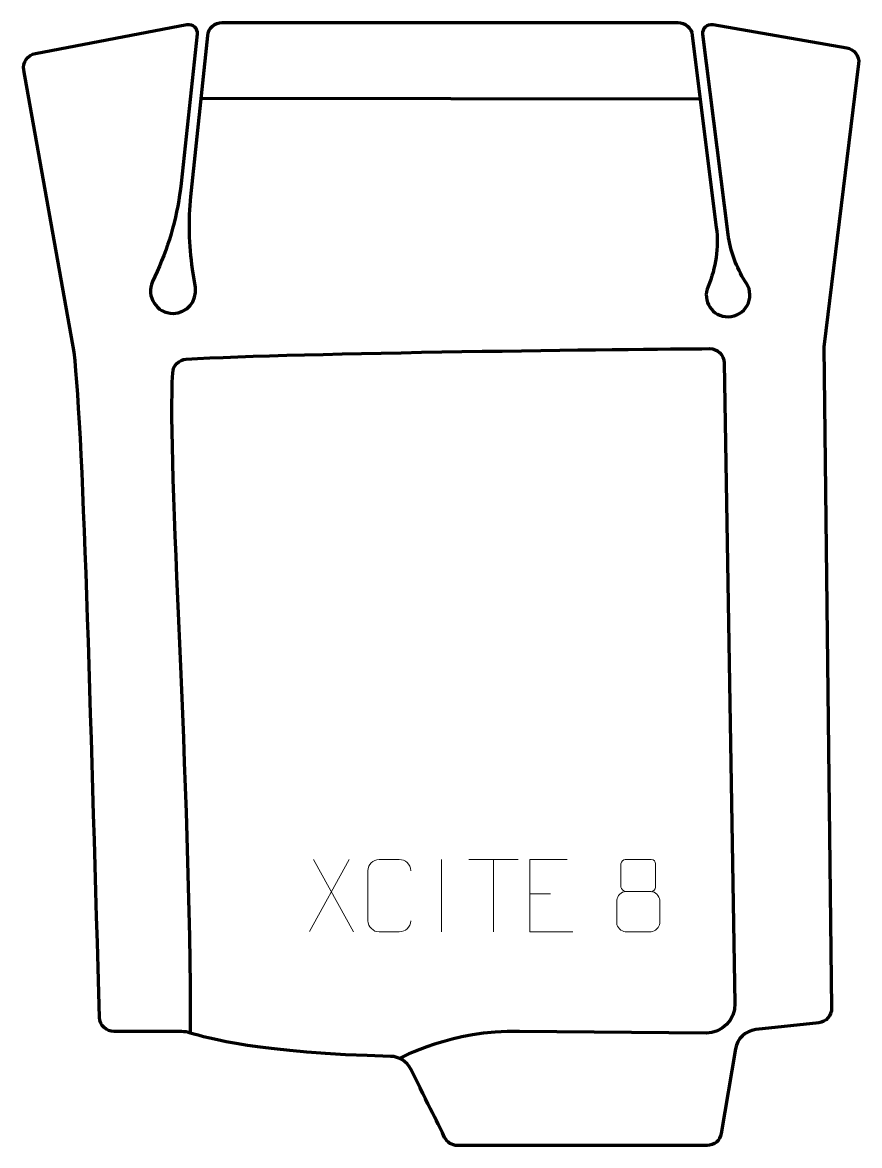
# Model space of a CAD drawing. Header units: millimetres. Extents: x -145 to 145, y -194 to 194.
import ezdxf

# ---------------------------------------------------------------- set-up
doc = ezdxf.new("R2010")
doc.units = ezdxf.units.MM
doc.header["$MEASUREMENT"] = 0
for name, color, linetype in [('layer 1', 7, 'Continuous'), ('layer 2', 7, 'Continuous'), ('layer 3', 7, 'Continuous')]:
    doc.layers.add(name, color=color, linetype=linetype)

msp = doc.modelspace()

# ---------------------------------------------------------------- linework, layer by layer
at = {"layer": 'layer 1', "color": 250, "lineweight": 9}
for points in [[(-31.7744, -95.1977), (-31.7744, -95.1977), (-45.515, -120.0935), (-45.515, -120.0935)], [(-44.0604, -95.1977), (-44.0604, -95.1977), (-30.3198, -120.1512), (-30.3198, -120.1512)], [(0.0826, -95.1874), (0.0826, -95.1874), (0.0826, -120.1615), (0.0826, -120.1615)], [(9.589, -95.2212), (9.589, -95.2212), (26.5762, -95.2212), (26.5762, -95.2212)], [(18.0828, -120.1512), (18.0828, -120.1512), (18.0828, -95.1977), (18.0828, -95.1977)], [(30.6497, -107.0774), (30.6497, -107.0774), (37.8178, -107.0774), (37.8178, -107.0774)]]:
    msp.add_open_spline(points, degree=3, dxfattribs=at)
for points, knots in [([(-10.4944, -116.3335), (-10.6342, -118.6569), (-12.3114, -120.1365), (-14.4591, -120.1473), (-14.4591, -120.1473), (-16.791, -120.1469), (-19.1229, -120.1469), (-21.4544, -120.1473), (-21.4544, -120.1473), (-23.3794, -120.2527), (-25.3515, -118.3682), (-25.3403, -116.3509), (-25.3403, -116.3509), (-25.3399, -110.5808), (-25.3399, -104.8111), (-25.3403, -99.0418), (-25.3403, -99.0418), (-25.3361, -96.9037), (-23.5894, -95.1845), (-21.437, -95.198), (-21.437, -95.198), (-19.1113, -95.198), (-16.7852, -95.198), (-14.4591, -95.198), (-14.4591, -95.198), (-12.5125, -95.1625), (-10.5211, -96.654), (-10.4944, -99.0916)], [0, 0, 0, 0, 0.125, 0.125, 0.125, 0.125, 0.25, 0.25, 0.25, 0.25, 0.375, 0.375, 0.375, 0.375, 0.5, 0.5, 0.5, 0.5, 0.625, 0.625, 0.625, 0.625, 0.75, 0.75, 0.75, 0.75, 1, 1, 1, 1]), ([(43.5236, -95.1977), (43.5236, -95.1977), (30.6497, -95.1977), (30.6497, -95.1977), (30.6497, -95.1977), (30.6497, -95.1977), (30.6497, -120.1513), (30.6497, -120.1513), (30.6497, -120.1513), (30.6497, -120.1513), (45.5155, -120.1513), (45.5155, -120.1513)], [0, 0, 0, 0, 0.25, 0.25, 0.25, 0.25, 0.5, 0.5, 0.5, 0.5, 1, 1, 1, 1]), ([(62.1292, -96.6636), (62.1292, -98.8766), (62.1292, -102.5589), (62.1292, -104.7722), (62.1292, -104.7722), (62.1442, -105.2796), (62.9516, -106.211), (63.6517, -106.2098), (63.6517, -106.2098), (66.6216, -106.2096), (69.5918, -106.2945), (72.5622, -106.2948), (72.5622, -106.2948), (73.3593, -106.2906), (74.08, -105.5003), (74.0774, -104.7796), (74.0774, -104.7796), (74.0771, -102.5636), (74.0771, -98.8789), (74.0774, -96.6636), (74.0774, -96.6636), (74.0589, -95.9528), (73.4475, -95.1924), (72.6136, -95.1998), (72.6136, -95.1998), (69.5965, -95.2001), (66.5796, -95.2001), (63.563, -95.1998), (63.563, -95.1998), (62.9366, -95.1922), (62.1125, -95.9032), (62.1292, -96.6636)], [0, 0, 0, 0, 0.11111111, 0.11111111, 0.11111111, 0.11111111, 0.22222222, 0.22222222, 0.22222222, 0.22222222, 0.33333333, 0.33333333, 0.33333333, 0.33333333, 0.44444444, 0.44444444, 0.44444444, 0.44444444, 0.55555556, 0.55555556, 0.55555556, 0.55555556, 0.66666667, 0.66666667, 0.66666667, 0.66666667, 0.77777778, 0.77777778, 0.77777778, 0.77777778, 1, 1, 1, 1]), ([(60.6704, -109.1818), (60.6704, -112.3526), (60.6704, -114.0547), (60.6704, -117.2261), (60.6704, -117.2261), (60.6619, -118.448), (62.3598, -120.1407), (63.6124, -120.1492), (63.6124, -120.1492), (66.5955, -120.1489), (69.5788, -120.1489), (72.5622, -120.1492), (72.5622, -120.1492), (73.8855, -120.1375), (75.5059, -118.5159), (75.4948, -117.2167), (75.4948, -117.2167), (75.4945, -114.0485), (75.4945, -112.3497), (75.4948, -109.1818), (75.4948, -109.1818), (75.4251, -107.8014), (73.8473, -106.2228), (72.5419, -106.2289), (72.5419, -106.2289), (69.5653, -106.2292), (66.5887, -106.2292), (63.6124, -106.2289), (63.6124, -106.2289), (62.5329, -106.2225), (60.6866, -107.8014), (60.6704, -109.1818)], [0, 0, 0, 0, 0.11111111, 0.11111111, 0.11111111, 0.11111111, 0.22222222, 0.22222222, 0.22222222, 0.22222222, 0.33333333, 0.33333333, 0.33333333, 0.33333333, 0.44444444, 0.44444444, 0.44444444, 0.44444444, 0.55555556, 0.55555556, 0.55555556, 0.55555556, 0.66666667, 0.66666667, 0.66666667, 0.66666667, 0.77777778, 0.77777778, 0.77777778, 0.77777778, 1, 1, 1, 1])]:
    msp.add_open_spline(points, degree=3, knots=knots, dxfattribs=at)
at = {"layer": 'layer 2', "color": 12, "lineweight": 200}
msp.add_open_spline([(108.6841, -153.9667), (108.6841, -153.9667), (130.4442, -151.5537), (130.4442, -151.5537), (130.4442, -151.5537), (132.9983, -151.2704), (134.9213, -149.1012), (134.8916, -146.5365), (134.8916, -146.5365), (134.8916, -146.5365), (132.2543, 81.8646), (132.2543, 81.8646), (132.2543, 81.8646), (132.2543, 81.8646), (144.2293, 179.7495), (144.2293, 179.7495), (144.2293, 179.7495), (144.5517, 182.3872), (142.7473, 184.8143), (140.1244, 185.2704), (140.1244, 185.2704), (140.1244, 185.2704), (93.9242, 193.3046), (93.9242, 193.3046), (93.9242, 193.3046), (91.9363, 193.6503), (90.1802, 191.9785), (90.4328, 189.9807), (90.4328, 189.9807), (90.4328, 189.9807), (99.1676, 120.7996), (99.1676, 120.7996), (99.1676, 120.7996), (99.9003, 114.9964), (101.9147, 109.4278), (105.0652, 104.4956), (105.0652, 104.4956), (105.0652, 104.4956), (105.4721, 103.8592), (105.4721, 103.8592), (105.4721, 103.8592), (108.6682, 98.8561), (105.0674, 92.3025), (99.1221, 92.3025), (99.1221, 92.3025), (99.1221, 92.3025), (99.1216, 92.3025), (99.1216, 92.3025), (99.1216, 92.3025), (93.7196, 92.3025), (90.0747, 97.8115), (92.1956, 102.7698), (92.1956, 102.7698), (94.9448, 109.1967), (95.9375, 116.236), (95.0722, 123.1702), (95.0722, 123.1702), (95.0722, 123.1702), (86.7791, 189.6265), (86.7791, 189.6265), (86.7791, 189.6265), (86.4672, 192.1245), (84.3399, 193.9999), (81.8173, 193.9999), (81.8173, 193.9999), (81.8173, 193.9999), (-75.7016, 193.9999), (-75.7016, 193.9999), (-75.7016, 193.9999), (-78.2628, 193.9999), (-80.4102, 192.0685), (-80.6751, 189.526), (-80.6751, 189.526), (-80.6751, 189.526), (-86.4667, 133.9293), (-86.4667, 133.9293), (-86.4667, 133.9293), (-87.3377, 125.5638), (-87.1461, 117.1219), (-85.8962, 108.8041), (-85.8962, 108.8041), (-85.8962, 108.8041), (-84.937, 102.4213), (-84.937, 102.4213), (-84.937, 102.4213), (-84.2307, 97.7219), (-87.8774, 93.4956), (-92.6389, 93.4956), (-92.6389, 93.4956), (-92.6389, 93.4956), (-92.6403, 93.4956), (-92.6403, 93.4956), (-92.6403, 93.4956), (-98.2963, 93.4956), (-102.0661, 99.3239), (-99.7374, 104.4684), (-99.7374, 104.4684), (-99.7374, 104.4684), (-98.1489, 107.9772), (-98.1489, 107.9772), (-98.1489, 107.9772), (-93.7868, 117.6133), (-90.9868, 127.8805), (-89.8537, 138.3944), (-89.8537, 138.3944), (-89.8537, 138.3944), (-84.2939, 189.9825), (-84.2939, 189.9825), (-84.2939, 189.9825), (-84.0787, 191.9817), (-85.8592, 193.6203), (-87.8379, 193.2439), (-87.8379, 193.2439), (-87.8379, 193.2439), (-140.2011, 183.291), (-140.2011, 183.291), (-140.2011, 183.291), (-142.8903, 182.7802), (-144.6678, 180.2052), (-144.1885, 177.5153), (-144.1885, 177.5153), (-144.1885, 177.5153), (-126.8251, 80.0753), (-126.8251, 80.0753), (-126.8251, 80.0753), (-123.3683, 50.6317), (-120.7916, -58.9439), (-118.0092, -149.7997), (-118.0092, -149.7997), (-117.9267, -152.4942), (-115.7172, -154.6334), (-113.016, -154.6334), (-113.016, -154.6334), (-113.016, -154.6334), (-89.7016, -154.6334), (-89.7016, -154.6334), (-89.7016, -154.6334), (-88.6443, -154.6334), (-87.5966, -154.7978), (-86.5929, -155.1301), (-86.5929, -155.1301), (-81.5556, -156.7963), (-62.113, -162.143), (-17.4947, -163.1879), (-17.4947, -163.1879), (-14.5257, -163.2574), (-11.8339, -164.9589), (-10.508, -167.6114), (-10.508, -167.6114), (-4.2997, -180.026), (-0.6034, -187.524), (1.2001, -191.2034), (1.2001, -191.2034), (2.0394, -192.9155), (3.7814, -193.9999), (5.6914, -193.9999), (5.6914, -193.9999), (5.6914, -193.9999), (91.8612, -193.9999), (91.8612, -193.9999), (91.8612, -193.9999), (94.3056, -193.9999), (96.3912, -192.2364), (96.793, -189.8304), (96.793, -189.8304), (96.793, -189.8304), (101.6762, -160.5894), (101.6762, -160.5894), (101.6762, -160.5894), (102.2646, -157.0658), (105.1267, -154.3611), (108.6841, -153.9667)], degree=3, knots=[0, 0, 0, 0, 0.02272727, 0.02272727, 0.02272727, 0.02272727, 0.04545455, 0.04545455, 0.04545455, 0.04545455, 0.06818182, 0.06818182, 0.06818182, 0.06818182, 0.09090909, 0.09090909, 0.09090909, 0.09090909, 0.11363636, 0.11363636, 0.11363636, 0.11363636, 0.13636364, 0.13636364, 0.13636364, 0.13636364, 0.15909091, 0.15909091, 0.15909091, 0.15909091, 0.18181818, 0.18181818, 0.18181818, 0.18181818, 0.20454545, 0.20454545, 0.20454545, 0.20454545, 0.22727273, 0.22727273, 0.22727273, 0.22727273, 0.25, 0.25, 0.25, 0.25, 0.27272727, 0.27272727, 0.27272727, 0.27272727, 0.29545455, 0.29545455, 0.29545455, 0.29545455, 0.31818182, 0.31818182, 0.31818182, 0.31818182, 0.34090909, 0.34090909, 0.34090909, 0.34090909, 0.36363636, 0.36363636, 0.36363636, 0.36363636, 0.38636364, 0.38636364, 0.38636364, 0.38636364, 0.40909091, 0.40909091, 0.40909091, 0.40909091, 0.43181818, 0.43181818, 0.43181818, 0.43181818, 0.45454545, 0.45454545, 0.45454545, 0.45454545, 0.47727273, 0.47727273, 0.47727273, 0.47727273, 0.5, 0.5, 0.5, 0.5, 0.52272727, 0.52272727, 0.52272727, 0.52272727, 0.54545455, 0.54545455, 0.54545455, 0.54545455, 0.56818182, 0.56818182, 0.56818182, 0.56818182, 0.59090909, 0.59090909, 0.59090909, 0.59090909, 0.61363636, 0.61363636, 0.61363636, 0.61363636, 0.63636364, 0.63636364, 0.63636364, 0.63636364, 0.65909091, 0.65909091, 0.65909091, 0.65909091, 0.68181818, 0.68181818, 0.68181818, 0.68181818, 0.70454545, 0.70454545, 0.70454545, 0.70454545, 0.72727273, 0.72727273, 0.72727273, 0.72727273, 0.75, 0.75, 0.75, 0.75, 0.77272727, 0.77272727, 0.77272727, 0.77272727, 0.79545455, 0.79545455, 0.79545455, 0.79545455, 0.81818182, 0.81818182, 0.81818182, 0.81818182, 0.84090909, 0.84090909, 0.84090909, 0.84090909, 0.86363636, 0.86363636, 0.86363636, 0.86363636, 0.88636364, 0.88636364, 0.88636364, 0.88636364, 0.90909091, 0.90909091, 0.90909091, 0.90909091, 0.93181818, 0.93181818, 0.93181818, 0.93181818, 0.95454545, 0.95454545, 0.95454545, 0.95454545, 1, 1, 1, 1], dxfattribs=at)
at = {"layer": 'layer 3', "color": 142, "lineweight": 200}
msp.add_open_spline([(89.5453, 167.46), (89.5453, 167.46), (-82.9454, 167.7325), (-82.9454, 167.7325)], degree=3, dxfattribs=at)
msp.add_open_spline([(-86.5929, -155.1301), (-86.3946, -68.3697), (-94.6496, 41.0736), (-92.751, 72.9856), (-92.751, 72.9856), (-92.6007, 75.5111), (-90.5913, 77.5265), (-88.0612, 77.6772), (-88.0612, 77.6772), (-49.6098, 79.9695), (67.2162, 81.1023), (92.7333, 81.3259), (92.7333, 81.3259), (95.479, 81.3499), (97.7278, 79.1595), (97.774, 76.4199), (97.774, 76.4199), (97.774, 76.4199), (101.5041, -144.9821), (101.5041, -144.9821), (101.5041, -144.9821), (101.5979, -150.5588), (97.094, -155.1301), (91.5052, -155.1301), (91.5052, -155.1301), (91.5052, -155.1301), (27.0686, -154.6312), (27.0686, -154.6312), (27.0686, -154.6312), (3.8827, -153.9356), (-14.3514, -163.9093), (-14.3514, -163.9093)], degree=3, knots=[0, 0, 0, 0, 0.11111111, 0.11111111, 0.11111111, 0.11111111, 0.22222222, 0.22222222, 0.22222222, 0.22222222, 0.33333333, 0.33333333, 0.33333333, 0.33333333, 0.44444444, 0.44444444, 0.44444444, 0.44444444, 0.55555556, 0.55555556, 0.55555556, 0.55555556, 0.66666667, 0.66666667, 0.66666667, 0.66666667, 0.77777778, 0.77777778, 0.77777778, 0.77777778, 1, 1, 1, 1], dxfattribs=at)

doc.saveas('drawing.dxf')
